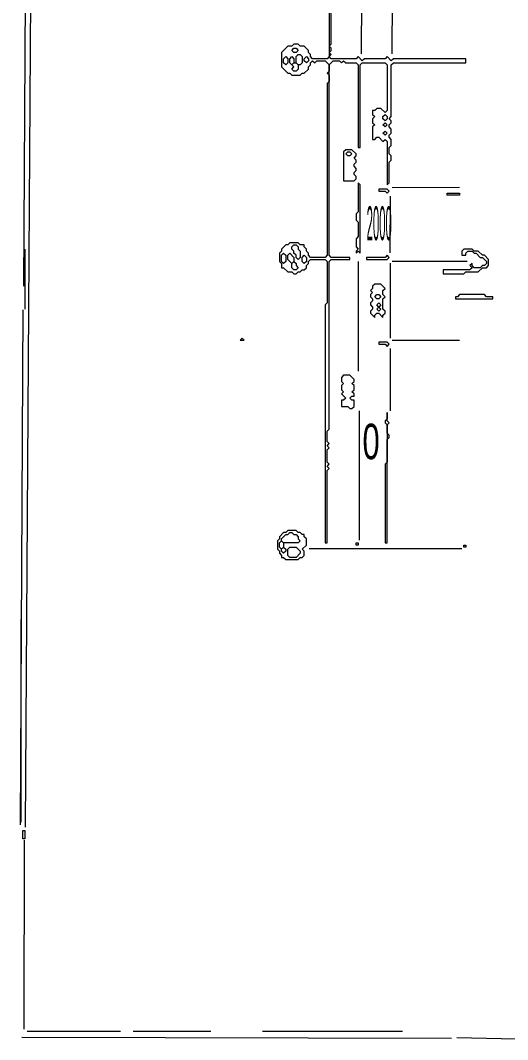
# Model space of a CAD drawing. Extents: x 10 to 1972, y 10 to 1392.
# Drawn here: x 504.8 to 740.2, y 15 to 507.5 of the extents above; entities that cross this region are included whole.
import ezdxf

# ---------------------------------------------------------------- set-up
doc = ezdxf.new("R2010")
doc.units = 0
for name, color, linetype, lineweight in [('OCR_TEXT', 6, 'Continuous', 0), ('TEXT_FALLBACK_OUTLINE', 2, 'Continuous', 0), ('TRACE_CURVE', 6, 'Continuous', 0), ('TRACE_STRAIGHT', 5, 'Continuous', 0), ('TRACE_TEXT_SYMBOL', 6, 'Continuous', 0)]:
    doc.layers.add(name, color=color, linetype=linetype, lineweight=lineweight)
doc.styles.add('wqy-unicode', font='wqy-unicode.lff')

msp = doc.modelspace()

# ---------------------------------------------------------------- linework, layer by layer
at = {"layer": 'TEXT_FALLBACK_OUTLINE', "color": 2}
for points in [[(662, 445), (661, 444), (661, 430), (666, 430), (667, 431), (667, 432), (666, 433), (666, 434), (667, 435), (667, 436), (666, 437), (666, 438), (667, 439), (667, 440), (666, 441), (667, 442), (667, 443), (665, 445)], [(662, 443), (663, 444), (664, 444), (665, 443), (664, 442), (663, 442)], [(676, 380), (675, 379), (675, 378), (674, 377), (675, 376), (674, 375), (674, 374), (675, 373), (675, 372), (674, 371), (674, 370), (675, 369), (675, 368), (674, 367), (674, 366), (676, 364), (676, 365), (677, 366), (678, 366), (680, 364), (680, 365), (681, 366), (681, 367), (680, 368), (680, 373), (681, 374), (680, 375), (680, 377), (681, 378), (679, 380)], [(676, 374), (677, 375), (678, 375), (679, 374), (678, 373), (677, 373)], [(677, 370), (678, 371), (679, 370), (678, 369)], [(677, 368), (678, 369), (679, 368), (678, 367)], [(661, 336), (660, 335), (660, 333), (661, 332), (660, 331), (660, 329), (661, 328), (660, 327), (662, 325), (661, 324), (660, 324), (660, 321), (663, 321), (664, 320), (665, 320), (666, 321), (666, 324), (665, 324), (664, 325), (665, 326), (666, 326), (666, 327), (665, 328), (666, 329), (666, 331), (665, 332), (666, 333), (666, 334), (664, 336)]]:
    msp.add_lwpolyline(points, close=True, dxfattribs=at)
at = {"layer": 'TRACE_CURVE', "color": 6}
for points in [[(654, 611), (654, 490), (653, 489), (646, 489), (645, 490), (645, 491), (644, 492), (644, 493), (642, 495), (640, 495), (639, 496), (637, 496), (636, 495), (634, 495), (631, 492), (631, 485), (634, 482), (635, 482), (636, 481), (640, 481), (641, 482), (642, 482), (644, 484), (644, 485), (645, 486), (645, 487), (646, 488), (647, 487), (648, 488), (652, 488), (654, 486), (654, 483), (653, 482), (654, 481), (654, 478), (653, 477), (653, 394), (652, 393), (645, 393), (644, 394), (644, 395), (643, 396), (643, 397), (642, 398), (642, 399), (640, 399), (639, 400), (635, 400), (634, 399), (633, 399), (631, 397), (631, 396), (630, 395), (630, 391), (631, 390), (631, 388), (632, 388), (634, 386), (636, 386), (637, 385)], [(677, 451), (678, 451), (680, 449), (681, 450), (682, 449), (682, 428), (683, 429), (683, 439), (684, 440), (684, 442), (683, 443), (683, 446), (684, 447), (684, 450), (683, 451), (683, 452), (684, 453), (684, 455), (683, 456), (683, 457), (684, 458), (684, 459), (683, 460), (684, 461), (684, 486), (685, 487), (720, 487), (720, 489), (685, 489), (684, 488), (682, 490), (681, 489), (671, 489), (670, 488), (668, 490), (667, 489), (655, 489), (654, 490), (655, 491), (654, 492), (655, 493), (655, 494), (654, 495), (655, 496), (655, 611)], [(637, 385), (638, 385), (639, 386), (640, 386), (641, 387), (642, 387), (643, 388), (643, 389), (644, 390), (644, 391), (645, 392), (652, 392), (653, 391), (653, 371), (652, 370), (652, 255), (653, 255), (653, 290), (654, 291), (653, 292), (654, 293), (653, 294), (653, 300), (654, 301), (653, 302), (654, 303), (653, 304), (653, 309), (654, 310), (654, 391), (655, 392), (664, 392), (664, 393), (655, 393), (654, 394), (654, 486), (656, 488), (659, 488), (660, 487), (661, 488), (662, 487), (667, 487), (668, 486), (668, 446), (669, 446), (669, 486), (670, 487), (681, 487), (682, 486), (682, 464), (681, 463), (679, 465), (677, 465), (676, 464), (675, 464), (675, 462), (676, 461), (675, 460), (675, 458), (676, 457), (675, 456), (675, 450), (676, 450), (677, 451)]]:
    msp.add_lwpolyline(points, dxfattribs=at)
for points in [[(636, 493), (637, 494), (638, 494), (639, 493), (638, 492), (637, 492)], [(632, 489), (633, 490), (634, 489), (634, 487), (633, 486), (632, 487)], [(635, 489), (636, 490), (637, 489), (637, 487), (636, 486), (635, 487)], [(638, 490), (639, 491), (640, 491), (641, 490), (641, 487), (640, 486), (639, 486), (638, 487)], [(642, 489), (643, 490), (644, 489), (644, 488), (643, 487), (642, 488)], [(636, 486), (637, 487), (638, 487), (639, 486), (639, 484), (638, 483), (637, 483), (636, 484), (637, 485)], [(680, 461), (681, 462), (682, 461), (682, 460), (681, 459), (680, 460)], [(680, 457), (681, 458), (682, 457), (681, 456)], [(680, 453), (681, 454), (682, 453), (681, 452)], [(636, 398), (637, 399), (638, 399), (639, 398), (639, 397), (640, 396), (640, 393), (639, 392), (638, 393), (638, 394), (637, 395), (637, 396), (636, 397)], [(631, 394), (632, 395), (633, 394), (633, 391), (632, 390), (631, 391)], [(634, 394), (635, 395), (637, 393), (637, 391), (636, 390), (634, 392)], [(641, 393), (642, 394), (643, 393), (643, 391), (642, 390), (641, 391)], [(636, 390), (637, 391), (638, 390), (638, 389), (639, 388), (638, 387), (637, 387), (636, 388)], [(682, 318), (682, 315), (681, 314), (681, 313), (682, 312), (682, 294), (681, 293), (681, 255), (682, 255), (682, 305), (683, 306), (683, 307), (682, 308), (682, 312), (683, 313), (682, 314)]]:
    msp.add_lwpolyline(points, close=True, dxfattribs=at)
at = {"layer": 'TRACE_STRAIGHT', "color": 5}
for p, q in [((506.5, 379.11), (508, 633.88)), ((684.47, 491.37), (684.78, 547.63)), ((507.36, 117.62), (510.02, 546.39)), ((669.61, 491.37), (669.88, 530.14)), ((684.37, 426.81), (716.88, 426.88)), ((683.53, 395.12), (683.61, 422.63)), ((507, 397), (507, 368)), ((668, 391), (668, 338)), ((683.58, 353.88), (683.58, 390.12)), ((684.38, 391.09), (720.63, 391.2)), ((504.85, 118.87), (506.21, 367.63)), ((684.37, 352.91), (716.88, 353)), ((683.6, 318.87), (683.61, 348.88)), ((668.6, 256.37), (668.62, 318.88)), ((644.37, 252.31), (718.13, 252.29)), ((505, 218), (505, 120)), ((506.67, 20.12), (506.78, 111.38)), ((505.62, 16.25), (713.13, 15.78)), ((508.12, 19.12), (553.13, 19.15)), ((559.37, 19.08), (596.88, 19.16)), ((621.87, 19.11), (689.38, 19.15)), ((715.62, 16.04), (760.65, 15.01))]:
    msp.add_line(p, q, dxfattribs=at)
at = {"layer": 'TRACE_TEXT_SYMBOL', "color": 6}
for points in [[(668, 429), (668, 415), (667, 414), (667, 411), (668, 410), (668, 403), (667, 402), (667, 398), (668, 397), (667, 396), (667, 395), (668, 396), (669, 395), (669, 428)], [(678, 426), (678, 425), (681, 425), (682, 424), (683, 425), (682, 426)], [(711, 424), (717, 424), (717, 423), (711, 423)], [(682, 394), (681, 393), (672, 393), (672, 392), (682, 392), (683, 393)], [(719, 397), (718, 396), (718, 394), (720, 394), (720, 395), (721, 396), (723, 396), (724, 395), (725, 395), (727, 393), (728, 393), (730, 391), (730, 390), (729, 389), (728, 389), (727, 388), (724, 388), (723, 389), (723, 390), (722, 389), (723, 388), (722, 387), (709, 387), (709, 385), (719, 385), (720, 386), (726, 386), (728, 388), (730, 388), (731, 389), (731, 392), (729, 394), (728, 394), (726, 396), (724, 396), (723, 397)], [(717, 375), (716, 374), (715, 374), (715, 373), (733, 373), (733, 374), (730, 374), (729, 375)], [(612, 354), (611, 353), (613, 353)], [(678, 352), (678, 351), (681, 351), (682, 350), (683, 351), (682, 352)], [(634, 261), (633, 260), (632, 260), (630, 258), (630, 257), (629, 256), (629, 252), (630, 251), (630, 250), (631, 249), (631, 248), (632, 248), (633, 247), (639, 247), (640, 248), (641, 248), (642, 249), (642, 251), (641, 252), (643, 254), (643, 257), (642, 258), (642, 259), (641, 259), (640, 260), (639, 260), (638, 261)], [(634, 259), (635, 260), (636, 260), (637, 259), (638, 259), (639, 258), (639, 257), (640, 256), (639, 255), (632, 255), (631, 256), (631, 257), (633, 259)], [(630, 255), (631, 256), (632, 255), (632, 253), (631, 252), (630, 253)], [(631, 252), (632, 253), (633, 252), (633, 251), (632, 250), (631, 251)], [(634, 252), (635, 253), (638, 253), (640, 251), (640, 250), (638, 248), (635, 248), (634, 249)], [(667, 255), (668, 255), (668, 254), (667, 254)], [(719, 254), (720, 254), (720, 253), (719, 253)], [(506, 116), (507, 116), (507, 112), (506, 112)]]:
    msp.add_lwpolyline(points, close=True, dxfattribs=at)

# ---------------------------------------------------------------- texts
at = {"layer": 'OCR_TEXT', "color": 6, "style": 'wqy-unicode'}
for s, height, width, p in [('2000', 16.38, 0.25, (672.09, 401.29)), ('0', 17.16, 0.647634, (670.11, 295.45))]:
    msp.add_text(s, height=height, dxfattribs=dict(at, width=width)).set_placement(p)

doc.saveas('drawing.dxf')
